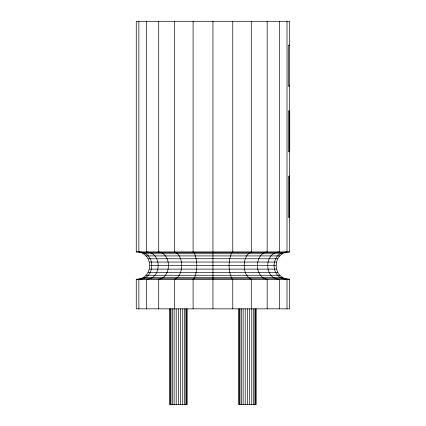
<?xml version="1.0" encoding="UTF-8"?>
<svg xmlns="http://www.w3.org/2000/svg" width="426" height="426" viewBox="0 0 426 426"><rect width="100%" height="100%" fill="white"/><g stroke="black" fill="none" stroke-linecap="round" stroke-linejoin="round"><path stroke-width="0.64" d="M139.797 278.801L286.08 278.801L289.621 279.264L289.621 308.85L136.261 308.85L136.261 279.264C154.015 279.445 154.015 251.729 136.261 251.91L136.261 21.3L289.621 21.3L289.621 251.91L286.08 252.378L139.797 252.378M286.08 278.801C272.938 275.904 272.938 255.275 286.08 252.378M289.621 44.97L288.311 45.39L288.311 86.222L289.621 85.844M136.261 251.91L289.621 251.91M143.099 253.742L282.779 253.742M145.932 255.919L279.946 255.919M148.104 258.752L277.773 258.752M149.473 262.049L276.41 262.049M149.936 265.59L275.942 265.59M149.473 269.131L276.41 269.131M148.104 272.427L277.773 272.427M145.932 275.26L279.946 275.26M143.099 277.433L282.779 277.433M136.261 279.264L289.621 279.264M287.007 21.3L287.007 251.91C269.807 251.91 269.807 279.264 287.007 279.264L287.007 308.85M279.344 21.3L279.344 251.91C263.864 252.325 263.864 278.854 279.344 279.264L279.344 308.85M267.161 21.3L267.161 251.91C254.21 253.779 254.21 277.401 267.161 279.264L267.161 308.85M256.074 308.85L256.074 404.7L238.821 404.7L238.821 308.85M255.776 308.85L255.776 404.7M254.913 308.85L254.913 404.7M253.545 308.85L253.545 404.7M251.761 308.85L251.761 404.7M251.281 21.3L251.281 251.91C241.851 255.446 241.851 275.728 251.281 279.264L251.281 308.85M249.679 308.85L249.679 404.7M247.447 308.85L247.447 404.7M245.211 308.85L245.211 404.7M243.134 308.85L243.134 404.7M241.345 308.85L241.345 404.7M239.976 308.85L239.976 404.7M239.114 308.85L239.114 404.7M232.788 21.3L232.788 251.91L231.866 252.378C228.16 260.377 228.16 270.798 231.866 278.801L232.788 279.264L232.788 308.85M212.941 21.3L212.941 308.85M193.095 21.3L193.095 251.91L194.011 252.378C197.717 260.377 197.717 270.798 194.011 278.801L193.095 279.264L193.095 308.85M187.062 308.85L187.062 404.7L169.809 404.7L169.809 308.85M186.764 308.85L186.764 404.7M185.901 308.85L185.901 404.7M184.533 308.85L184.533 404.7M182.749 308.85L182.749 404.7M180.667 308.85L180.667 404.7M178.435 308.85L178.435 404.7M176.199 308.85L176.199 404.7M174.601 21.3L174.601 251.91C184.027 255.446 184.027 275.728 174.601 279.264L174.601 308.85M174.122 308.85L174.122 404.7M172.333 308.85L172.333 404.7M170.964 308.85L170.964 404.7M170.102 308.85L170.102 404.7M158.717 21.3L158.717 251.91C171.667 253.779 171.667 277.401 158.717 279.264L158.717 308.85M146.533 21.3L146.533 251.91C162.013 252.325 162.013 278.854 146.533 279.264L146.533 308.85M138.871 21.3L138.871 251.91C156.07 251.91 156.07 279.264 138.871 279.264L138.871 308.85M289.739 110.579L288.434 111L288.434 151.832L289.739 151.454L289.739 110.579M289.659 176.087L288.354 176.502L288.354 217.34L289.659 216.962L289.659 176.087"/></g></svg>
